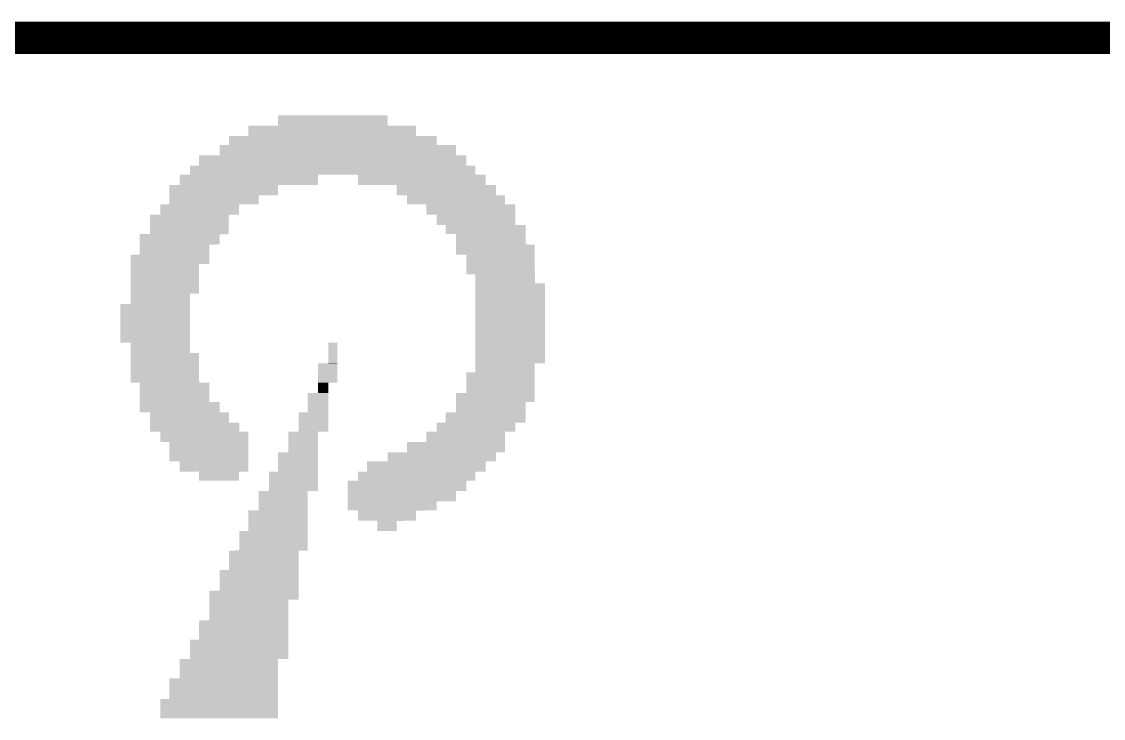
# Model space of a CAD drawing. Extents: x -0.1 to 19.1, y -0.1 to 48.8.
# Drawn here: x 4.468 to 5.305, y 48.232 to 48.772 of the extents above; entities that cross this region are included whole.
import ezdxf

# ---------------------------------------------------------------- set-up
doc = ezdxf.new("R2010")
doc.units = 0
doc.layers.add('07_ASSY1_GBR', color=7, linetype='CONTINUOUS')

msp = doc.modelspace()

# ---------------------------------------------------------------- linework, layer by layer
at = {"layer": '07_ASSY1_GBR', "const_width": 0.02518}
msp.add_lwpolyline([(6.071, 48.759), (0, 48.759), (0, 47.5), (6.071, 47.5)], dxfattribs=at)
at = {"layer": '07_ASSY1_GBR'}
for points in [[(4.666, 48.691148), (4.666018, 48.698926), (4.75102, 48.691148), (4.751, 48.698926)], [(4.666018, 48.698926), (4.66602, 48.698946), (4.751, 48.698926), (4.75098, 48.698946)], [(4.66602, 48.698946), (4.666054, 48.69898), (4.75098, 48.698946), (4.750946, 48.69898)], [(4.666054, 48.69898), (4.666074, 48.699), (4.750946, 48.69898), (4.666074, 48.699)], [(4.643, 48.683148), (4.643018, 48.690926), (4.77302, 48.683148), (4.773, 48.690926)], [(4.643018, 48.690926), (4.64302, 48.690946), (4.773, 48.690926), (4.77298, 48.690946)], [(4.64302, 48.690946), (4.643054, 48.69098), (4.77298, 48.690946), (4.772946, 48.69098)], [(4.643054, 48.69098), (4.643074, 48.691), (4.772946, 48.69098), (4.751148, 48.691)], [(4.643074, 48.691), (4.665872, 48.69102), (4.751148, 48.691), (4.751128, 48.69102)], [(4.665872, 48.69102), (4.66598, 48.691128), (4.751128, 48.69102), (4.75102, 48.691128)], [(4.66598, 48.691128), (4.666, 48.691148), (4.75102, 48.691128), (4.75102, 48.691148)], [(4.628, 48.676148), (4.628018, 48.682926), (4.78902, 48.676148), (4.789, 48.682926)], [(4.628018, 48.682926), (4.62802, 48.682946), (4.789, 48.682926), (4.78898, 48.682946)], [(4.62802, 48.682946), (4.628054, 48.68298), (4.78898, 48.682946), (4.788946, 48.68298)], [(4.628054, 48.68298), (4.628074, 48.683), (4.788946, 48.68298), (4.773148, 48.683)], [(4.628074, 48.683), (4.642872, 48.68302), (4.773148, 48.683), (4.773128, 48.68302)], [(4.642872, 48.68302), (4.64298, 48.683128), (4.773128, 48.68302), (4.77302, 48.683128)], [(4.64298, 48.683128), (4.643, 48.683148), (4.77302, 48.683128), (4.77302, 48.683148)], [(4.621, 48.668148), (4.621018, 48.675926), (4.80402, 48.668148), (4.804, 48.675926)], [(4.621018, 48.675926), (4.62102, 48.675946), (4.804, 48.675926), (4.80398, 48.675946)], [(4.62102, 48.675946), (4.621054, 48.67598), (4.80398, 48.675946), (4.803946, 48.67598)], [(4.621054, 48.67598), (4.621074, 48.676), (4.803946, 48.67598), (4.789148, 48.676)], [(4.621074, 48.676), (4.627872, 48.67602), (4.789148, 48.676), (4.789128, 48.67602)], [(4.627872, 48.67602), (4.62798, 48.676128), (4.789128, 48.67602), (4.78902, 48.676128)], [(4.62798, 48.676128), (4.628, 48.676148), (4.78902, 48.676128), (4.78902, 48.676148)], [(4.605, 48.660148), (4.605018, 48.667926), (4.81202, 48.660148), (4.812, 48.667926)], [(4.605018, 48.667926), (4.60502, 48.667946), (4.812, 48.667926), (4.81198, 48.667946)], [(4.60502, 48.667946), (4.605054, 48.66798), (4.81198, 48.667946), (4.811946, 48.66798)], [(4.605054, 48.66798), (4.605074, 48.668), (4.811946, 48.66798), (4.804148, 48.668)], [(4.605074, 48.668), (4.620872, 48.66802), (4.804148, 48.668), (4.804128, 48.66802)], [(4.620872, 48.66802), (4.62098, 48.668128), (4.804128, 48.66802), (4.80402, 48.668128)], [(4.62098, 48.668128), (4.621, 48.668148), (4.80402, 48.668128), (4.80402, 48.668148)], [(4.598, 48.653148), (4.598018, 48.659926), (4.81902, 48.653148), (4.819, 48.659926)], [(4.598018, 48.659926), (4.59802, 48.659946), (4.819, 48.659926), (4.81898, 48.659946)], [(4.59802, 48.659946), (4.598054, 48.65998), (4.81898, 48.659946), (4.818946, 48.65998)], [(4.598054, 48.65998), (4.598074, 48.66), (4.818946, 48.65998), (4.812148, 48.66)], [(4.598074, 48.66), (4.604872, 48.66002), (4.812148, 48.66), (4.812128, 48.66002)], [(4.604872, 48.66002), (4.60498, 48.660128), (4.812128, 48.66002), (4.81202, 48.660128)], [(4.60498, 48.660128), (4.605, 48.660148), (4.81202, 48.660128), (4.81202, 48.660148)], [(4.59, 48.645148), (4.590018, 48.652852), (4.69698, 48.645148), (4.697, 48.652852)], [(4.590018, 48.652852), (4.59002, 48.652946), (4.697, 48.652852), (4.697094, 48.652946)], [(4.59002, 48.652946), (4.590054, 48.65298), (4.697094, 48.652946), (4.697128, 48.65298)], [(4.590054, 48.65298), (4.590074, 48.653), (4.697128, 48.65298), (4.727852, 48.653)], [(4.590074, 48.653), (4.597872, 48.65302), (4.819148, 48.653), (4.819128, 48.65302)], [(4.597872, 48.65302), (4.59798, 48.653128), (4.819128, 48.65302), (4.81902, 48.653128)], [(4.59798, 48.653128), (4.598, 48.653148), (4.81902, 48.653128), (4.81902, 48.653148)], [(4.727872, 48.65298), (4.727852, 48.653), (4.826946, 48.65298), (4.819148, 48.653)], [(4.727926, 48.652926), (4.727872, 48.65298), (4.827, 48.652926), (4.826946, 48.65298)], [(4.72798, 48.652872), (4.727926, 48.652926), (4.827002, 48.652872), (4.827, 48.652926)], [(4.728, 48.645128), (4.72798, 48.652872), (4.82702, 48.645128), (4.827002, 48.652872)], [(4.582008, 48.637054), (4.582018, 48.644852), (4.66598, 48.637054), (4.666, 48.644852)], [(4.582018, 48.644852), (4.58202, 48.644946), (4.666, 48.644852), (4.666094, 48.644946)], [(4.58202, 48.644946), (4.582054, 48.64498), (4.666094, 48.644946), (4.666128, 48.64498)], [(4.582054, 48.64498), (4.582074, 48.645), (4.666128, 48.64498), (4.696926, 48.645)], [(4.582074, 48.645), (4.589872, 48.64502), (4.696926, 48.645), (4.696946, 48.64502)], [(4.589872, 48.64502), (4.589906, 48.645054), (4.696946, 48.64502), (4.69698, 48.645054)], [(4.589906, 48.645054), (4.59, 48.645148), (4.69698, 48.645054), (4.69698, 48.645148)], [(4.728, 48.645074), (4.728, 48.645128), (4.827074, 48.645074), (4.82702, 48.645128)], [(4.728054, 48.64502), (4.728, 48.645074), (4.827128, 48.64502), (4.827074, 48.645074)], [(4.757852, 48.645), (4.728054, 48.64502), (4.827148, 48.645), (4.827128, 48.64502)], [(4.757872, 48.64498), (4.757852, 48.645), (4.834946, 48.64498), (4.827148, 48.645)], [(4.757926, 48.644926), (4.757872, 48.64498), (4.835, 48.644926), (4.834946, 48.64498)], [(4.75798, 48.644872), (4.757926, 48.644926), (4.835002, 48.644872), (4.835, 48.644926)], [(4.758, 48.637128), (4.75798, 48.644872), (4.83502, 48.637128), (4.835002, 48.644872)], [(4.575, 48.622148), (4.575018, 48.629852), (4.63598, 48.622148), (4.636, 48.629852)], [(4.575018, 48.629852), (4.57502, 48.629946), (4.636, 48.629852), (4.636094, 48.629946)], [(4.57502, 48.629946), (4.575054, 48.62998), (4.636094, 48.629946), (4.636128, 48.62998)], [(4.575054, 48.62998), (4.575074, 48.63), (4.636128, 48.62998), (4.650926, 48.63)], [(4.575074, 48.63), (4.581872, 48.63002), (4.650926, 48.63), (4.650946, 48.63002)], [(4.581872, 48.63002), (4.581906, 48.630054), (4.650946, 48.63002), (4.65098, 48.630054)], [(4.581906, 48.630054), (4.582, 48.630148), (4.65098, 48.630054), (4.65098, 48.630148)], [(4.582, 48.630148), (4.582008, 48.636852), (4.65098, 48.630148), (4.651, 48.636852)], [(4.582008, 48.637), (4.582008, 48.637054), (4.665926, 48.637), (4.66598, 48.637054)], [(4.582008, 48.63698), (4.582008, 48.637), (4.651128, 48.63698), (4.665926, 48.637)], [(4.582008, 48.636852), (4.582008, 48.63698), (4.651, 48.636852), (4.651128, 48.63698)], [(4.758, 48.637074), (4.758, 48.637128), (4.835074, 48.637074), (4.83502, 48.637128)], [(4.758054, 48.63702), (4.758, 48.637074), (4.835128, 48.63702), (4.835074, 48.637074)], [(4.765852, 48.637), (4.758054, 48.63702), (4.835148, 48.637), (4.835128, 48.63702)], [(4.765872, 48.63698), (4.765852, 48.637), (4.841946, 48.63698), (4.835148, 48.637)], [(4.765926, 48.636926), (4.765872, 48.63698), (4.842, 48.636926), (4.841946, 48.63698)], [(4.76598, 48.636872), (4.765926, 48.636926), (4.842002, 48.636872), (4.842, 48.636926)], [(4.766, 48.630128), (4.76598, 48.636872), (4.84202, 48.630128), (4.842002, 48.636872)], [(4.766, 48.630074), (4.766, 48.630128), (4.842074, 48.630074), (4.84202, 48.630128)], [(4.766054, 48.63002), (4.766, 48.630074), (4.842128, 48.63002), (4.842074, 48.630074)], [(4.780852, 48.63), (4.766054, 48.63002), (4.842148, 48.63), (4.842128, 48.63002)], [(4.780872, 48.62998), (4.780852, 48.63), (4.849946, 48.62998), (4.842148, 48.63)], [(4.780926, 48.629926), (4.780872, 48.62998), (4.85, 48.629926), (4.849946, 48.62998)], [(4.78098, 48.629872), (4.780926, 48.629926), (4.850002, 48.629872), (4.85, 48.629926)], [(4.781, 48.622074), (4.78098, 48.629872), (4.85001, 48.622074), (4.850002, 48.629872)], [(4.567, 48.607148), (4.567018, 48.621852), (4.62798, 48.607148), (4.628, 48.621852)], [(4.567018, 48.621852), (4.56702, 48.621946), (4.628, 48.621852), (4.628094, 48.621946)], [(4.56702, 48.621946), (4.567054, 48.62198), (4.628094, 48.621946), (4.628128, 48.62198)], [(4.567054, 48.62198), (4.567074, 48.622), (4.628128, 48.62198), (4.635926, 48.622)], [(4.567074, 48.622), (4.574872, 48.62202), (4.635926, 48.622), (4.635946, 48.62202)], [(4.574872, 48.62202), (4.574906, 48.622054), (4.635946, 48.62202), (4.63598, 48.622054)], [(4.574906, 48.622054), (4.575, 48.622148), (4.63598, 48.622054), (4.63598, 48.622148)], [(4.781054, 48.62202), (4.781, 48.622074), (4.850012, 48.62202), (4.85001, 48.622074)], [(4.788852, 48.622), (4.781054, 48.62202), (4.850012, 48.622), (4.850012, 48.62202)], [(4.78898, 48.621872), (4.788852, 48.622), (4.850012, 48.621872), (4.850012, 48.622)], [(4.789, 48.614128), (4.78898, 48.621872), (4.85002, 48.614128), (4.850012, 48.621872)], [(4.789, 48.614074), (4.789, 48.614128), (4.850074, 48.614074), (4.85002, 48.614128)], [(4.789054, 48.61402), (4.789, 48.614074), (4.850128, 48.61402), (4.850074, 48.614074)], [(4.795852, 48.614), (4.789054, 48.61402), (4.850148, 48.614), (4.850128, 48.61402)], [(4.795872, 48.61398), (4.795852, 48.614), (4.857946, 48.61398), (4.850148, 48.614)], [(4.795926, 48.613926), (4.795872, 48.61398), (4.858, 48.613926), (4.857946, 48.61398)], [(4.79598, 48.613872), (4.795926, 48.613926), (4.858002, 48.613872), (4.858, 48.613926)], [(4.796, 48.607074), (4.79598, 48.613872), (4.85801, 48.607074), (4.858002, 48.613872)], [(4.55902, 48.606946), (4.559054, 48.60698), (4.621094, 48.606946), (4.621128, 48.60698)], [(4.55902, 48.606852), (4.55902, 48.606946), (4.621, 48.606852), (4.621094, 48.606946)], [(4.55902, 48.599054), (4.55902, 48.606852), (4.62098, 48.599054), (4.621, 48.606852)], [(4.559054, 48.60698), (4.559074, 48.607), (4.621128, 48.60698), (4.627926, 48.607)], [(4.559074, 48.607), (4.566872, 48.60702), (4.627926, 48.607), (4.627946, 48.60702)], [(4.566872, 48.60702), (4.566906, 48.607054), (4.627946, 48.60702), (4.62798, 48.607054)], [(4.566906, 48.607054), (4.567, 48.607148), (4.62798, 48.607054), (4.62798, 48.607148)], [(4.796054, 48.60702), (4.796, 48.607074), (4.85801, 48.60702), (4.85801, 48.607074)], [(4.803852, 48.607), (4.796054, 48.60702), (4.85801, 48.607), (4.85801, 48.60702)], [(4.80398, 48.606872), (4.803852, 48.607), (4.85801, 48.606872), (4.85801, 48.607)], [(4.80399, 48.599128), (4.80398, 48.606872), (4.85802, 48.599128), (4.85801, 48.606872)], [(4.559, 48.591148), (4.559018, 48.598852), (4.612988, 48.591148), (4.613, 48.598852)], [(4.559018, 48.59898), (4.55902, 48.599), (4.613128, 48.59898), (4.620926, 48.599)], [(4.559018, 48.598852), (4.559018, 48.59898), (4.613, 48.598852), (4.613128, 48.59898)], [(4.55902, 48.599), (4.55902, 48.599054), (4.620926, 48.599), (4.62098, 48.599054)], [(4.80399, 48.599), (4.80399, 48.599128), (4.858148, 48.599), (4.85802, 48.599128)], [(4.80399, 48.59898), (4.80399, 48.599), (4.864946, 48.59898), (4.858148, 48.599)], [(4.803992, 48.598926), (4.80399, 48.59898), (4.865, 48.598926), (4.864946, 48.59898)], [(4.804, 48.591074), (4.803992, 48.598926), (4.865, 48.591074), (4.865, 48.598926)], [(4.552016, 48.584054), (4.55202, 48.590946), (4.61298, 48.584054), (4.612988, 48.590946)], [(4.55202, 48.590946), (4.552074, 48.591), (4.612988, 48.590946), (4.612988, 48.591)], [(4.552074, 48.591), (4.558872, 48.59102), (4.612988, 48.591), (4.612988, 48.59102)], [(4.558872, 48.59102), (4.559, 48.591148), (4.612988, 48.59102), (4.612988, 48.591148)], [(4.804054, 48.59102), (4.804, 48.591074), (4.865, 48.59102), (4.865, 48.591074)], [(4.811892, 48.591), (4.804054, 48.59102), (4.865, 48.591), (4.865, 48.59102)], [(4.811912, 48.59098), (4.811892, 48.591), (4.865, 48.59098), (4.865, 48.591)], [(4.81202, 48.590872), (4.811912, 48.59098), (4.865002, 48.590872), (4.865, 48.59098)], [(4.812, 48.576072), (4.81202, 48.590872), (4.865014, 48.576072), (4.865002, 48.590872)], [(4.552004, 48.561054), (4.552016, 48.583852), (4.60498, 48.561054), (4.605, 48.583852)], [(4.552016, 48.584), (4.552016, 48.584054), (4.612926, 48.584), (4.61298, 48.584054)], [(4.552016, 48.58398), (4.552016, 48.584), (4.605128, 48.58398), (4.612926, 48.584)], [(4.552016, 48.583852), (4.552016, 48.58398), (4.605, 48.583852), (4.605128, 48.58398)], [(4.812054, 48.57602), (4.812, 48.576072), (4.865014, 48.57602), (4.865014, 48.576072)], [(4.818852, 48.576), (4.812054, 48.57602), (4.865014, 48.576), (4.865014, 48.57602)], [(4.81898, 48.575872), (4.818852, 48.576), (4.865014, 48.575872), (4.865014, 48.576)], [(4.818982, 48.569128), (4.81898, 48.575872), (4.86502, 48.569128), (4.865014, 48.575872)], [(4.818982, 48.569), (4.818982, 48.569128), (4.865148, 48.569), (4.86502, 48.569128)], [(4.818982, 48.56898), (4.818982, 48.569), (4.872946, 48.56898), (4.865148, 48.569)], [(4.818982, 48.568926), (4.818982, 48.56898), (4.873, 48.568926), (4.872946, 48.56898)], [(4.819, 48.507054), (4.818982, 48.568926), (4.87298, 48.507054), (4.873, 48.568926)], [(4.552, 48.553148), (4.552004, 48.560852), (4.598004, 48.553148), (4.598, 48.560852)], [(4.552004, 48.561), (4.552004, 48.561054), (4.604926, 48.561), (4.60498, 48.561054)], [(4.552004, 48.56098), (4.552004, 48.561), (4.598128, 48.56098), (4.604926, 48.561)], [(4.552004, 48.560852), (4.552004, 48.56098), (4.598, 48.560852), (4.598128, 48.56098)], [(4.544, 48.523072), (4.54402, 48.552946), (4.598018, 48.523072), (4.598004, 48.552946)], [(4.54402, 48.552946), (4.544074, 48.553), (4.598004, 48.552946), (4.598004, 48.553)], [(4.544074, 48.553), (4.551872, 48.55302), (4.598004, 48.553), (4.598004, 48.55302)], [(4.551872, 48.55302), (4.552, 48.553148), (4.598004, 48.55302), (4.598004, 48.553148)], [(4.544054, 48.52302), (4.544, 48.523072), (4.598018, 48.52302), (4.598018, 48.523072)], [(4.551852, 48.523), (4.544054, 48.52302), (4.598018, 48.523), (4.598018, 48.52302)], [(4.55198, 48.522872), (4.551852, 48.523), (4.598018, 48.522872), (4.598018, 48.523)], [(4.551986, 48.515128), (4.55198, 48.522872), (4.59802, 48.515128), (4.598018, 48.522872)], [(4.705, 48.507148), (4.705018, 48.522928), (4.711988, 48.507148), (4.712, 48.522928)], [(4.705018, 48.522928), (4.70502, 48.522946), (4.712, 48.522928), (4.711982, 48.522946)], [(4.70502, 48.522946), (4.705052, 48.52298), (4.711982, 48.522946), (4.711946, 48.52298)], [(4.705052, 48.52298), (4.705072, 48.523), (4.711946, 48.52298), (4.705072, 48.523)], [(4.551986, 48.515), (4.551986, 48.515128), (4.598148, 48.515), (4.59802, 48.515128)], [(4.551986, 48.51498), (4.551986, 48.515), (4.604946, 48.51498), (4.598148, 48.515)], [(4.551986, 48.514926), (4.551986, 48.51498), (4.605, 48.514926), (4.604946, 48.51498)], [(4.552, 48.492128), (4.551986, 48.514926), (4.60502, 48.492128), (4.605, 48.514926)], [(4.697006, 48.492054), (4.69702, 48.506946), (4.71198, 48.492054), (4.711988, 48.506946)], [(4.69702, 48.506946), (4.697074, 48.507), (4.711988, 48.506946), (4.711988, 48.507)], [(4.697074, 48.507), (4.704872, 48.50702), (4.711988, 48.507), (4.711988, 48.50702)], [(4.704872, 48.50702), (4.705, 48.507148), (4.711988, 48.50702), (4.711988, 48.507148)], [(4.819, 48.507), (4.819, 48.507054), (4.872926, 48.507), (4.87298, 48.507054)], [(4.819, 48.50698), (4.819, 48.507), (4.865128, 48.50698), (4.872926, 48.507)], [(4.819, 48.506852), (4.819, 48.50698), (4.865, 48.506852), (4.865128, 48.50698)], [(4.819, 48.500148), (4.819, 48.506852), (4.864994, 48.500148), (4.865, 48.506852)], [(4.812, 48.484148), (4.81202, 48.499946), (4.864984, 48.484148), (4.864994, 48.499946)], [(4.81202, 48.499946), (4.812074, 48.5), (4.864994, 48.499946), (4.864994, 48.5)], [(4.812074, 48.5), (4.818872, 48.50002), (4.864994, 48.5), (4.864994, 48.50002)], [(4.818872, 48.50002), (4.819, 48.500148), (4.864994, 48.50002), (4.864994, 48.500148)], [(4.552, 48.492074), (4.552, 48.492128), (4.605074, 48.492074), (4.60502, 48.492128)], [(4.552054, 48.49202), (4.552, 48.492074), (4.605128, 48.49202), (4.605074, 48.492074)], [(4.558852, 48.492), (4.552054, 48.49202), (4.605148, 48.492), (4.605128, 48.49202)], [(4.558872, 48.49198), (4.558852, 48.492), (4.612946, 48.49198), (4.605148, 48.492)], [(4.558926, 48.491926), (4.558872, 48.49198), (4.613, 48.491926), (4.612946, 48.49198)], [(4.55898, 48.491872), (4.558926, 48.491926), (4.613002, 48.491872), (4.613, 48.491926)], [(4.558994, 48.477128), (4.55898, 48.491872), (4.61302, 48.477128), (4.613002, 48.491872)], [(4.697, 48.484148), (4.697006, 48.491852), (4.704994, 48.484148), (4.705, 48.491852)], [(4.697006, 48.492), (4.697006, 48.492054), (4.711926, 48.492), (4.71198, 48.492054)], [(4.697006, 48.49198), (4.697006, 48.492), (4.705128, 48.49198), (4.711926, 48.492)], [(4.697006, 48.491852), (4.697006, 48.49198), (4.705, 48.491852), (4.705128, 48.49198)], [(4.689, 48.469148), (4.68902, 48.483946), (4.704986, 48.469148), (4.704994, 48.483946)], [(4.68902, 48.483946), (4.689074, 48.484), (4.704994, 48.483946), (4.704994, 48.484)], [(4.689074, 48.484), (4.696872, 48.48402), (4.704994, 48.484), (4.704994, 48.48402)], [(4.696872, 48.48402), (4.697, 48.484148), (4.704994, 48.48402), (4.704994, 48.484148)], [(4.80401, 48.477054), (4.80402, 48.483946), (4.86498, 48.477054), (4.864984, 48.483946)], [(4.80402, 48.483946), (4.804074, 48.484), (4.864984, 48.483946), (4.864984, 48.484)], [(4.804074, 48.484), (4.811872, 48.48402), (4.864984, 48.484), (4.864984, 48.48402)], [(4.811872, 48.48402), (4.812, 48.484148), (4.864984, 48.48402), (4.864984, 48.484148)], [(4.558994, 48.477), (4.558994, 48.477128), (4.613148, 48.477), (4.61302, 48.477128)], [(4.558994, 48.47698), (4.558994, 48.477), (4.620946, 48.47698), (4.613148, 48.477)], [(4.558994, 48.476926), (4.558994, 48.47698), (4.621, 48.476926), (4.620946, 48.47698)], [(4.559, 48.469128), (4.558994, 48.476926), (4.62102, 48.469128), (4.621, 48.476926)], [(4.804, 48.469148), (4.80401, 48.476852), (4.85799, 48.469148), (4.858, 48.476852)], [(4.80401, 48.477), (4.80401, 48.477054), (4.864926, 48.477), (4.86498, 48.477054)], [(4.80401, 48.47698), (4.80401, 48.477), (4.858128, 48.47698), (4.864926, 48.477)], [(4.80401, 48.476852), (4.80401, 48.47698), (4.858, 48.476852), (4.858128, 48.47698)], [(4.559, 48.469074), (4.559, 48.469128), (4.621074, 48.469074), (4.62102, 48.469128)], [(4.559054, 48.46902), (4.559, 48.469074), (4.621128, 48.46902), (4.621074, 48.469074)], [(4.566852, 48.469), (4.559054, 48.46902), (4.621148, 48.469), (4.621128, 48.46902)], [(4.566872, 48.46898), (4.566852, 48.469), (4.627946, 48.46898), (4.621148, 48.469)], [(4.566926, 48.468926), (4.566872, 48.46898), (4.628, 48.468926), (4.627946, 48.46898)], [(4.56698, 48.468872), (4.566926, 48.468926), (4.628002, 48.468872), (4.628, 48.468926)], [(4.566992, 48.461128), (4.56698, 48.468872), (4.62802, 48.461128), (4.628002, 48.468872)], [(4.682, 48.454148), (4.68202, 48.468946), (4.70498, 48.454148), (4.704986, 48.468946)], [(4.68202, 48.468946), (4.682074, 48.469), (4.704986, 48.468946), (4.704986, 48.469)], [(4.682074, 48.469), (4.688872, 48.46902), (4.704986, 48.469), (4.704986, 48.46902)], [(4.688872, 48.46902), (4.689, 48.469148), (4.704986, 48.46902), (4.704986, 48.469148)], [(4.796, 48.461148), (4.79602, 48.468946), (4.85798, 48.461148), (4.857988, 48.468946)], [(4.79602, 48.468946), (4.796074, 48.469), (4.857988, 48.468946), (4.85799, 48.469)], [(4.796074, 48.469), (4.803872, 48.46902), (4.85799, 48.469), (4.85799, 48.46902)], [(4.803872, 48.46902), (4.804, 48.469148), (4.85799, 48.46902), (4.85799, 48.469148)], [(4.566992, 48.461), (4.566992, 48.461128), (4.628148, 48.461), (4.62802, 48.461128)], [(4.566992, 48.46098), (4.566992, 48.461), (4.635946, 48.46098), (4.628148, 48.461)], [(4.566992, 48.460926), (4.566992, 48.46098), (4.636, 48.460926), (4.635946, 48.46098)], [(4.567, 48.454128), (4.566992, 48.460926), (4.63602, 48.454128), (4.636, 48.460926)], [(4.567, 48.454074), (4.567, 48.454128), (4.636074, 48.454074), (4.63602, 48.454128)], [(4.567054, 48.45402), (4.567, 48.454074), (4.636128, 48.45402), (4.636074, 48.454074)], [(4.574852, 48.454), (4.567054, 48.45402), (4.636148, 48.454), (4.636128, 48.45402)], [(4.574872, 48.45398), (4.574852, 48.454), (4.642946, 48.45398), (4.636148, 48.454)], [(4.574924, 48.453928), (4.574872, 48.45398), (4.643, 48.453928), (4.642946, 48.45398)], [(4.57498, 48.453872), (4.574924, 48.453928), (4.642998, 48.453872), (4.643, 48.453928)], [(4.575, 48.446074), (4.57498, 48.453872), (4.642994, 48.446074), (4.642998, 48.453872)], [(4.674, 48.438148), (4.674018, 48.453852), (4.696992, 48.438148), (4.697, 48.453852)], [(4.674018, 48.453852), (4.67402, 48.453946), (4.697, 48.453852), (4.697094, 48.453946)], [(4.67402, 48.453946), (4.674054, 48.45398), (4.697094, 48.453946), (4.697128, 48.45398)], [(4.674054, 48.45398), (4.674074, 48.454), (4.697128, 48.45398), (4.704926, 48.454)], [(4.674074, 48.454), (4.681872, 48.45402), (4.704926, 48.454), (4.704946, 48.45402)], [(4.681872, 48.45402), (4.681906, 48.454054), (4.704946, 48.45402), (4.70498, 48.454054)], [(4.681906, 48.454054), (4.682, 48.454148), (4.70498, 48.454054), (4.70498, 48.454148)], [(4.781, 48.446148), (4.781018, 48.453852), (4.84199, 48.446148), (4.842, 48.453852)], [(4.781018, 48.453852), (4.78102, 48.453946), (4.842, 48.453852), (4.842094, 48.453946)], [(4.78102, 48.453946), (4.781054, 48.45398), (4.842094, 48.453946), (4.842128, 48.45398)], [(4.781054, 48.45398), (4.781074, 48.454), (4.842128, 48.45398), (4.849926, 48.454)], [(4.781074, 48.454), (4.788872, 48.45402), (4.849926, 48.454), (4.849946, 48.45402)], [(4.788872, 48.45402), (4.788906, 48.454054), (4.849946, 48.45402), (4.84998, 48.454054)], [(4.788906, 48.454054), (4.789, 48.454148), (4.84998, 48.454054), (4.84998, 48.454148)], [(4.789, 48.454148), (4.789018, 48.460852), (4.84998, 48.454148), (4.85, 48.460852)], [(4.789018, 48.460852), (4.78902, 48.460946), (4.85, 48.460852), (4.850094, 48.460946)], [(4.78902, 48.460946), (4.789054, 48.46098), (4.850094, 48.460946), (4.850128, 48.46098)], [(4.789054, 48.46098), (4.789074, 48.461), (4.850128, 48.46098), (4.857926, 48.461)], [(4.789074, 48.461), (4.795872, 48.46102), (4.857926, 48.461), (4.857946, 48.46102)], [(4.795872, 48.46102), (4.795906, 48.461054), (4.857946, 48.46102), (4.85798, 48.461054)], [(4.795906, 48.461054), (4.796, 48.461148), (4.85798, 48.461054), (4.85798, 48.461148)], [(4.575054, 48.44602), (4.575, 48.446074), (4.642994, 48.44602), (4.642994, 48.446074)], [(4.581852, 48.446), (4.575054, 48.44602), (4.642994, 48.446), (4.642994, 48.44602)], [(4.58198, 48.445872), (4.581852, 48.446), (4.642994, 48.445872), (4.642994, 48.446)], [(4.582, 48.431074), (4.58198, 48.445872), (4.642984, 48.431074), (4.642994, 48.445872)], [(4.766, 48.438148), (4.76602, 48.445946), (4.84198, 48.438148), (4.841988, 48.445946)], [(4.76602, 48.445946), (4.766074, 48.446), (4.841988, 48.445946), (4.84199, 48.446)], [(4.766074, 48.446), (4.780872, 48.44602), (4.84199, 48.446), (4.84199, 48.44602)], [(4.780872, 48.44602), (4.781, 48.446148), (4.84199, 48.44602), (4.84199, 48.446148)], [(4.666, 48.423148), (4.66602, 48.437946), (4.696986, 48.423148), (4.696992, 48.437946)], [(4.66602, 48.437946), (4.666074, 48.438), (4.696992, 48.437946), (4.696992, 48.438)], [(4.666074, 48.438), (4.673872, 48.43802), (4.696992, 48.438), (4.696992, 48.43802)], [(4.673872, 48.43802), (4.674, 48.438148), (4.696992, 48.43802), (4.696992, 48.438148)], [(4.751, 48.431148), (4.751018, 48.437852), (4.83498, 48.431148), (4.835, 48.437852)], [(4.751018, 48.437852), (4.75102, 48.437946), (4.835, 48.437852), (4.835094, 48.437946)], [(4.75102, 48.437946), (4.751054, 48.43798), (4.835094, 48.437946), (4.835128, 48.43798)], [(4.751054, 48.43798), (4.751074, 48.438), (4.835128, 48.43798), (4.841926, 48.438)], [(4.751074, 48.438), (4.765872, 48.43802), (4.841926, 48.438), (4.841946, 48.43802)], [(4.765872, 48.43802), (4.765906, 48.438054), (4.841946, 48.43802), (4.84198, 48.438054)], [(4.765906, 48.438054), (4.766, 48.438148), (4.84198, 48.438054), (4.84198, 48.438148)], [(4.582054, 48.43102), (4.582, 48.431074), (4.642984, 48.43102), (4.642984, 48.431074)], [(4.589852, 48.431), (4.582054, 48.43102), (4.642984, 48.431), (4.642984, 48.43102)], [(4.58998, 48.430872), (4.589852, 48.431), (4.642984, 48.430872), (4.642984, 48.431)], [(4.59, 48.423074), (4.58998, 48.430872), (4.64298, 48.423074), (4.642984, 48.430872)], [(4.735, 48.423148), (4.735018, 48.430852), (4.82698, 48.423148), (4.827, 48.430852)], [(4.735018, 48.430852), (4.73502, 48.430946), (4.827, 48.430852), (4.827094, 48.430946)], [(4.73502, 48.430946), (4.735054, 48.43098), (4.827094, 48.430946), (4.827128, 48.43098)], [(4.735054, 48.43098), (4.735074, 48.431), (4.827128, 48.43098), (4.834926, 48.431)], [(4.735074, 48.431), (4.750872, 48.43102), (4.834926, 48.431), (4.834946, 48.43102)], [(4.750872, 48.43102), (4.750906, 48.431054), (4.834946, 48.43102), (4.83498, 48.431054)], [(4.750906, 48.431054), (4.751, 48.431148), (4.83498, 48.431054), (4.83498, 48.431148)], [(4.59002, 48.423054), (4.59, 48.423074), (4.64298, 48.423054), (4.64298, 48.423074)], [(4.590054, 48.42302), (4.59002, 48.423054), (4.642946, 48.42302), (4.64298, 48.423054)], [(4.604852, 48.423), (4.590054, 48.42302), (4.642926, 48.423), (4.642946, 48.42302)], [(4.604872, 48.42298), (4.604852, 48.423), (4.636128, 48.42298), (4.642926, 48.423)], [(4.60498, 48.422872), (4.604872, 48.42298), (4.63602, 48.422872), (4.636128, 48.42298)], [(4.604982, 48.422852), (4.60498, 48.422872), (4.636, 48.422852), (4.63602, 48.422872)], [(4.605, 48.416074), (4.604982, 48.422852), (4.63598, 48.416074), (4.636, 48.422852)], [(4.659, 48.408148), (4.65902, 48.422946), (4.69698, 48.408148), (4.696986, 48.422946)], [(4.65902, 48.422946), (4.659074, 48.423), (4.696986, 48.422946), (4.696986, 48.423)], [(4.659074, 48.423), (4.665872, 48.42302), (4.696986, 48.423), (4.696986, 48.42302)], [(4.665872, 48.42302), (4.666, 48.423148), (4.696986, 48.42302), (4.696986, 48.423148)], [(4.728, 48.416148), (4.728018, 48.422852), (4.81898, 48.416148), (4.819, 48.422852)], [(4.728018, 48.422852), (4.72802, 48.422946), (4.819, 48.422852), (4.819094, 48.422946)], [(4.72802, 48.422946), (4.728054, 48.42298), (4.819094, 48.422946), (4.819128, 48.42298)], [(4.728054, 48.42298), (4.728074, 48.423), (4.819128, 48.42298), (4.826926, 48.423)], [(4.728074, 48.423), (4.734872, 48.42302), (4.826926, 48.423), (4.826946, 48.42302)], [(4.734872, 48.42302), (4.734906, 48.423054), (4.826946, 48.42302), (4.82698, 48.423054)], [(4.734906, 48.423054), (4.735, 48.423148), (4.82698, 48.423054), (4.82698, 48.423148)], [(4.60502, 48.416054), (4.605, 48.416074), (4.63598, 48.416054), (4.63598, 48.416074)], [(4.605054, 48.41602), (4.60502, 48.416054), (4.635946, 48.41602), (4.63598, 48.416054)], [(4.635928, 48.416), (4.605054, 48.41602), (4.635928, 48.416), (4.635946, 48.41602)], [(4.720012, 48.408054), (4.720018, 48.415852), (4.81198, 48.408054), (4.812, 48.415852)], [(4.720018, 48.415852), (4.72002, 48.415946), (4.812, 48.415852), (4.812094, 48.415946)], [(4.72002, 48.415946), (4.720054, 48.41598), (4.812094, 48.415946), (4.812128, 48.41598)], [(4.720054, 48.41598), (4.720074, 48.416), (4.812128, 48.41598), (4.818926, 48.416)], [(4.720074, 48.416), (4.727872, 48.41602), (4.818926, 48.416), (4.818946, 48.41602)], [(4.727872, 48.41602), (4.727906, 48.416054), (4.818946, 48.41602), (4.81898, 48.416054)], [(4.727906, 48.416054), (4.728, 48.416148), (4.81898, 48.416054), (4.81898, 48.416148)], [(4.651, 48.393148), (4.651018, 48.407852), (4.688992, 48.393148), (4.689, 48.407852)], [(4.651018, 48.407852), (4.65102, 48.407946), (4.689, 48.407852), (4.689094, 48.407946)], [(4.65102, 48.407946), (4.651054, 48.40798), (4.689094, 48.407946), (4.689128, 48.40798)], [(4.651054, 48.40798), (4.651074, 48.408), (4.689128, 48.40798), (4.696926, 48.408)], [(4.651074, 48.408), (4.658872, 48.40802), (4.696926, 48.408), (4.696946, 48.40802)], [(4.658872, 48.40802), (4.658906, 48.408054), (4.696946, 48.40802), (4.69698, 48.408054)], [(4.658906, 48.408054), (4.659, 48.408148), (4.69698, 48.408054), (4.69698, 48.408148)], [(4.720006, 48.400054), (4.720012, 48.407852), (4.80398, 48.400054), (4.804, 48.407852)], [(4.720012, 48.408), (4.720012, 48.408054), (4.811926, 48.408), (4.81198, 48.408054)], [(4.720012, 48.40798), (4.720012, 48.408), (4.804128, 48.40798), (4.811926, 48.408)], [(4.720012, 48.407852), (4.720012, 48.40798), (4.804, 48.407852), (4.804128, 48.40798)], [(4.72, 48.393072), (4.720004, 48.399852), (4.78898, 48.393072), (4.789, 48.399852)], [(4.720004, 48.399852), (4.720006, 48.39998), (4.789, 48.399852), (4.789128, 48.39998)], [(4.720006, 48.4), (4.720006, 48.400054), (4.803926, 48.4), (4.80398, 48.400054)], [(4.720006, 48.39998), (4.720006, 48.4), (4.789128, 48.39998), (4.803926, 48.4)], [(4.643, 48.377148), (4.64302, 48.392946), (4.688986, 48.377148), (4.688992, 48.392946)], [(4.64302, 48.392946), (4.643074, 48.393), (4.688992, 48.392946), (4.688992, 48.393)], [(4.643074, 48.393), (4.650872, 48.39302), (4.688992, 48.393), (4.688992, 48.39302)], [(4.650872, 48.39302), (4.651, 48.393148), (4.688992, 48.39302), (4.688992, 48.393148)], [(4.72002, 48.393054), (4.72, 48.393072), (4.78898, 48.393054), (4.78898, 48.393072)], [(4.720054, 48.39302), (4.72002, 48.393054), (4.788946, 48.39302), (4.78898, 48.393054)], [(4.727852, 48.393), (4.720054, 48.39302), (4.788926, 48.393), (4.788946, 48.39302)], [(4.727872, 48.39298), (4.727852, 48.393), (4.773128, 48.39298), (4.788926, 48.393)], [(4.72798, 48.392872), (4.727872, 48.39298), (4.77302, 48.392872), (4.773128, 48.39298)], [(4.727982, 48.392852), (4.72798, 48.392872), (4.773, 48.392852), (4.77302, 48.392872)], [(4.728, 48.385074), (4.727982, 48.392852), (4.77298, 48.385074), (4.773, 48.392852)], [(4.72802, 48.385054), (4.728, 48.385074), (4.77298, 48.385054), (4.77298, 48.385074)], [(4.728054, 48.38502), (4.72802, 48.385054), (4.772946, 48.38502), (4.77298, 48.385054)], [(4.742852, 48.385), (4.728054, 48.38502), (4.772926, 48.385), (4.772946, 48.38502)], [(4.742872, 48.38498), (4.742852, 48.385), (4.758128, 48.38498), (4.772926, 48.385)], [(4.74298, 48.384872), (4.742872, 48.38498), (4.75802, 48.384872), (4.758128, 48.38498)], [(4.742982, 48.384852), (4.74298, 48.384872), (4.758, 48.384852), (4.75802, 48.384872)], [(4.743, 48.377074), (4.742982, 48.384852), (4.75798, 48.377074), (4.758, 48.384852)], [(4.636, 48.362148), (4.63602, 48.376946), (4.68898, 48.362148), (4.688986, 48.376946)], [(4.63602, 48.376946), (4.636074, 48.377), (4.688986, 48.376946), (4.688986, 48.377)], [(4.636074, 48.377), (4.642872, 48.37702), (4.688986, 48.377), (4.688986, 48.37702)], [(4.642872, 48.37702), (4.643, 48.377148), (4.688986, 48.37702), (4.688986, 48.377148)], [(4.74302, 48.377054), (4.743, 48.377074), (4.75798, 48.377054), (4.75798, 48.377074)], [(4.743054, 48.37702), (4.74302, 48.377054), (4.757946, 48.37702), (4.75798, 48.377054)], [(4.757928, 48.377), (4.743054, 48.37702), (4.757928, 48.377), (4.757946, 48.37702)], [(4.628, 48.347148), (4.628018, 48.361852), (4.681992, 48.347148), (4.682, 48.361852)], [(4.628018, 48.361852), (4.62802, 48.361946), (4.682, 48.361852), (4.682094, 48.361946)], [(4.62802, 48.361946), (4.628054, 48.36198), (4.682094, 48.361946), (4.682128, 48.36198)], [(4.628054, 48.36198), (4.628074, 48.362), (4.682128, 48.36198), (4.688926, 48.362)], [(4.628074, 48.362), (4.635872, 48.36202), (4.688926, 48.362), (4.688946, 48.36202)], [(4.635872, 48.36202), (4.635906, 48.362054), (4.688946, 48.36202), (4.68898, 48.362054)], [(4.635906, 48.362054), (4.636, 48.362148), (4.68898, 48.362054), (4.68898, 48.362148)], [(4.621, 48.331148), (4.62102, 48.346946), (4.681982, 48.331148), (4.681992, 48.346946)], [(4.62102, 48.346946), (4.621074, 48.347), (4.681992, 48.346946), (4.681992, 48.347)], [(4.621074, 48.347), (4.627872, 48.34702), (4.681992, 48.347), (4.681992, 48.34702)], [(4.627872, 48.34702), (4.628, 48.347148), (4.681992, 48.34702), (4.681992, 48.347148)], [(4.613012, 48.324054), (4.61302, 48.330946), (4.68198, 48.324054), (4.681982, 48.330946)], [(4.61302, 48.330946), (4.613074, 48.331), (4.681982, 48.330946), (4.681982, 48.331)], [(4.613074, 48.331), (4.620872, 48.33102), (4.681982, 48.331), (4.681982, 48.33102)], [(4.620872, 48.33102), (4.621, 48.331148), (4.681982, 48.33102), (4.681982, 48.331148)], [(4.613, 48.308148), (4.613012, 48.323852), (4.673992, 48.308148), (4.674, 48.323852)], [(4.613012, 48.324), (4.613012, 48.324054), (4.681926, 48.324), (4.68198, 48.324054)], [(4.613012, 48.32398), (4.613012, 48.324), (4.674128, 48.32398), (4.681926, 48.324)], [(4.613012, 48.323852), (4.613012, 48.32398), (4.674, 48.323852), (4.674128, 48.32398)], [(4.605, 48.293148), (4.60502, 48.307946), (4.673986, 48.293148), (4.673992, 48.307946)], [(4.60502, 48.307946), (4.605074, 48.308), (4.673992, 48.307946), (4.673992, 48.308)], [(4.605074, 48.308), (4.612872, 48.30802), (4.673992, 48.308), (4.673992, 48.30802)], [(4.612872, 48.30802), (4.613, 48.308148), (4.673992, 48.30802), (4.673992, 48.308148)], [(4.598, 48.278148), (4.59802, 48.292946), (4.67398, 48.278148), (4.673986, 48.292946)], [(4.59802, 48.292946), (4.598074, 48.293), (4.673986, 48.292946), (4.673986, 48.293)], [(4.598074, 48.293), (4.604872, 48.29302), (4.673986, 48.293), (4.673986, 48.29302)], [(4.604872, 48.29302), (4.605, 48.293148), (4.673986, 48.29302), (4.673986, 48.293148)], [(4.59, 48.263148), (4.590018, 48.277852), (4.665992, 48.263148), (4.666, 48.277852)], [(4.590018, 48.277852), (4.59002, 48.277946), (4.666, 48.277852), (4.666094, 48.277946)], [(4.59002, 48.277946), (4.590054, 48.27798), (4.666094, 48.277946), (4.666128, 48.27798)], [(4.590054, 48.27798), (4.590074, 48.278), (4.666128, 48.27798), (4.673926, 48.278)], [(4.590074, 48.278), (4.597872, 48.27802), (4.673926, 48.278), (4.673946, 48.27802)], [(4.597872, 48.27802), (4.597906, 48.278054), (4.673946, 48.27802), (4.67398, 48.278054)], [(4.597906, 48.278054), (4.598, 48.278148), (4.67398, 48.278054), (4.67398, 48.278148)], [(4.582, 48.247148), (4.58202, 48.262946), (4.665986, 48.247148), (4.665992, 48.262946)], [(4.58202, 48.262946), (4.582074, 48.263), (4.665992, 48.262946), (4.665992, 48.263)], [(4.582074, 48.263), (4.589872, 48.26302), (4.665992, 48.263), (4.665992, 48.26302)], [(4.589872, 48.26302), (4.59, 48.263148), (4.665992, 48.26302), (4.665992, 48.263148)], [(4.575, 48.232148), (4.57502, 48.246946), (4.66598, 48.232148), (4.665986, 48.246946)], [(4.57502, 48.246946), (4.575074, 48.247), (4.665986, 48.246946), (4.665986, 48.247)], [(4.575074, 48.247), (4.581872, 48.24702), (4.665986, 48.247), (4.665986, 48.24702)], [(4.581872, 48.24702), (4.582, 48.247148), (4.665986, 48.24702), (4.665986, 48.247148)], [(4.567074, 48.232), (4.574872, 48.23202), (4.665926, 48.232), (4.665946, 48.23202)], [(4.574872, 48.23202), (4.574906, 48.232054), (4.665946, 48.23202), (4.66598, 48.232054)], [(4.574906, 48.232054), (4.575, 48.232148), (4.66598, 48.232054), (4.66598, 48.232148)]]:
    msp.add_solid(points, dxfattribs=at)

doc.saveas('drawing.dxf')
